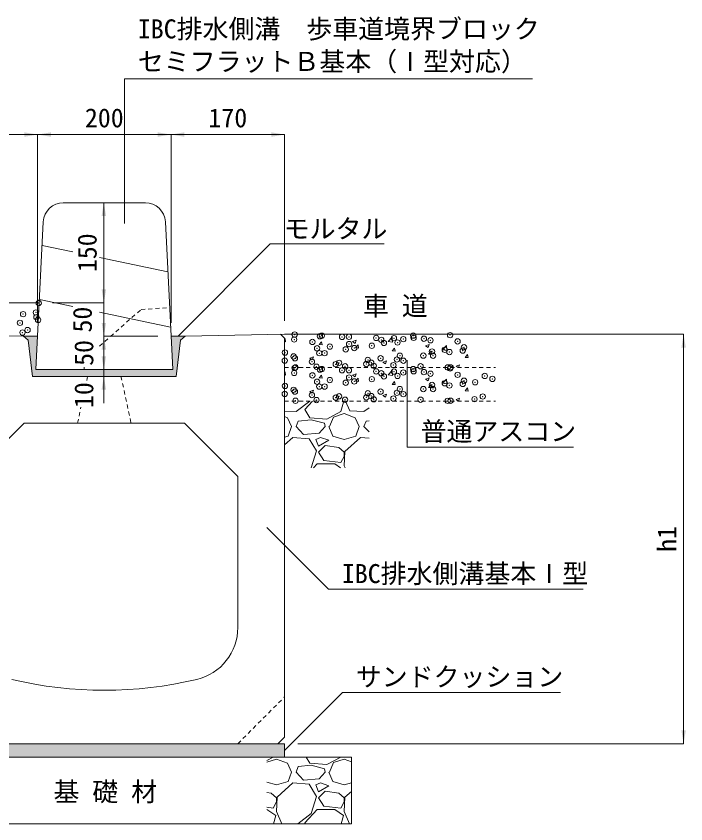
# Model space of a CAD drawing. Units: millimetres at full size; some dimension numbers follow another scale. Extents: x 6872 to 78201, y -34623 to -7860.
# Drawn here: x 22665 to 23668, y -13638 to -12429 of the extents above; entities that cross this region are included whole.
import ezdxf
from ezdxf.enums import TextEntityAlignment as Align

# ---------------------------------------------------------------- set-up
doc = ezdxf.new("R2010")
doc.units = ezdxf.units.MM
doc.header["$LTSCALE"] = 16
doc.header["$PDMODE"] = 32
doc.header["$PDSIZE"] = 8
doc.linetypes.add('USER1', pattern=[0.675, 0.375, -0.3])
for name, color, linetype, lineweight in [('0_2', 7, 'Continuous', 20), ('寸法引出', 7, 'Continuous', 9), ('寸法線', 7, 'Continuous', 9), ('本体', 7, 'USER1', 9), ('ﾊｯﾁﾝｸﾞ', 7, 'Continuous', 5)]:
    doc.layers.add(name, color=color, linetype=linetype, lineweight=lineweight)
doc.styles.add('ＭＳ ゴシック', font='')
doc.styles.get('ＭＳ ゴシック').set_extended_font_data('MS Gothic')

# ---------------------------------------------------------------- blocks, each defined once
blk = doc.blocks.new('filled_arrow')
at = {"color": 0, "linetype": 'Continuous', "lineweight": -2}
blk.add_solid([(7.5, 1.25), (0, 0), (7.5, -1.25)], dxfattribs=at)

msp = doc.modelspace()

# ---------------------------------------------------------------- hatches: boundary and pattern name
at = {"layer": 'ﾊｯﾁﾝｸﾞ'}
for points in [[(22696.77, -12908.27), (22675.76, -12908.27), (22682.51, -12914.34), (22689.26, -12968.39), (22904.26, -12968.39), (22911.02, -12914.34), (22917.76, -12908.27), (22896.76, -12908.39), (22899.26, -12958.39), (22694.26, -12958.39)], [(23066.76, -13538.39), (23066.76, -13518.39), (22536.76, -13518.39), (22526.76, -13518.39), (22526.76, -13538.39)]]:
    msp.add_hatch(color=8, dxfattribs=at).paths.add_polyline_path(points)

# ---------------------------------------------------------------- linework, layer by layer
at = {"layer": '0_2'}
for p, q in [((22735.3, -12708.39), (22858.23, -12708.39)), ((22694.26, -12958.39), (22705.34, -12736.89)), ((22899.26, -12958.39), (22888.19, -12736.89)), ((22699.26, -12858.39), (22338.58, -12858.39)), ((22532.76, -12905.5), (22675.76, -12908.27)), ((22682.51, -12914.34), (22675.76, -12908.27)), ((22675.76, -12908.27), (22696.77, -12908.27)), ((22682.51, -12914.34), (22689.26, -12968.39)), ((22917.76, -12908.27), (22896.76, -12908.39)), ((22911.02, -12914.34), (22904.26, -12968.39)), ((22911.02, -12914.34), (22917.76, -12908.27)), ((23066.76, -12905.39), (22917.76, -12908.27)), ((23060.76, -12905.5), (23066.76, -12911.39)), ((23066.76, -12905.39), (23384.41, -12905.37)), ((23066.76, -12911.39), (23066.76, -13508.39)), ((22899.26, -12958.39), (22694.26, -12958.39)), ((22904.26, -12968.39), (22689.26, -12968.39)), ((22596.76, -13118.39), (22676.76, -13038.39)), ((22916.76, -13038.39), (22676.76, -13038.39)), ((22916.76, -13038.39), (22996.76, -13118.39)), ((22996.76, -13344.35), (22996.76, -13118.39)), ((23056.76, -13518.39), (23066.76, -13508.39)), ((23066.76, -13518.39), (23066.76, -13538.39)), ((22426.76, -13538.39), (23166.76, -13538.39)), ((23166.76, -13638.39), (23166.76, -13538.39)), ((22426.76, -13638.39), (23166.76, -13638.39))]:
    msp.add_line(p, q, dxfattribs=at)
at = {"layer": '0_2', "linetype": 'USER1'}
for p, q in [((23066.76, -12955.39), (23382.84, -12955.39)), ((23066.76, -13005.39), (23382.84, -13005.39))]:
    msp.add_line(p, q, dxfattribs=at)
at = {"layer": '0_2'}
for centre, radius, start, end in [((22735.3, -12738.39), 30, 90, 177.13751), ((22858.23, -12738.39), 30, 2.86236, 90), ((22916.76, -13344.35), 80, 283.34233, 0), ((22796.76, -12838.39), 600, 256.65762, 283.34237)]:
    msp.add_arc(centre, radius, start, end, dxfattribs=at)
at = {"layer": '寸法引出'}
for p, q in [((22526.76, -12606.41), (22696.77, -12606.41)), ((22696.77, -12888.27), (22696.77, -12606.41)), ((22696.77, -12606.41), (22896.76, -12606.41)), ((22696.77, -12888.27), (22696.77, -12606.41)), ((22896.76, -12888.27), (22896.76, -12606.41)), ((22896.76, -12606.41), (23066.76, -12606.41)), ((22896.76, -12888.27), (22896.76, -12606.41)), ((23066.76, -12885.39), (23066.76, -12606.41)), ((22796.08, -12708.39), (22796.08, -12858.39)), ((22838.23, -12708.39), (22796.08, -12708.39)), ((22796.08, -12818.39), (22796.08, -12948.39)), ((22719.26, -12858.39), (22796.08, -12858.39)), ((22719.26, -12858.39), (22796.08, -12858.39)), ((22796.08, -12868.39), (22796.08, -12978.39)), ((22876.76, -12908.39), (22796.08, -12908.39)), ((22876.76, -12908.39), (22796.08, -12908.39)), ((22796.08, -12918.39), (22796.08, -13008.39)), ((22879.26, -12958.39), (22796.08, -12958.39)), ((22879.26, -12958.39), (22796.08, -12958.39)), ((22879.26, -12968.39), (22796.08, -12968.39))]:
    msp.add_line(p, q, dxfattribs=at)
at = {"layer": '寸法線'}
for p, q in [((23086.73, -12905.39), (23664.44, -12905.39)), ((23664.44, -13518.39), (23664.44, -12905.39)), ((23086.76, -13518.39), (23664.44, -13518.39))]:
    msp.add_line(p, q, dxfattribs=at)
for points in [[(22826.94, -12739.38), (22826.94, -12522.84), (23438.11, -12522.84)], [(22907.26, -12908.33), (23045.41, -12770.18), (23216.02, -12770.18)], [(23250.39, -12944.19), (23250.39, -13074.24), (23499.42, -13074.24)], [(23040.07, -13194.64), (23132.55, -13287.13), (23513.77, -13287.13)], [(23066.76, -13528.39), (23153.39, -13441.76), (23480.24, -13441.76)]]:
    msp.add_lwpolyline(points, dxfattribs=at)
at = {"layer": '本体', "linetype": 'Continuous'}
for p, q in [((22749.52, -12782.11), (22703.56, -12772.43)), ((22891.95, -12812.11), (22789.73, -12790.58)), ((22749.52, -12863.94), (22699.51, -12853.43)), ((22896.08, -12894.74), (22789.73, -12872.39)), ((22526.76, -13518.39), (23066.76, -13518.39))]:
    msp.add_line(p, q, dxfattribs=at)
at = {"layer": '本体'}
for p, q in [((22851.76, -12868.39), (22894.61, -12865.39)), ((22789.61, -12923.23), (22851.76, -12868.39)), ((22766.76, -12958.39), (22766.76, -12954.43)), ((22770.46, -12974.47), (22771.76, -12968.39)), ((22821.76, -12968.39), (22836.76, -13038.39)), ((22756.76, -13038.39), (22761.82, -13014.77)), ((22996.76, -13518.39), (23066.76, -13448.39))]:
    msp.add_line(p, q, dxfattribs=at)
at = {"layer": 'ﾊｯﾁﾝｸﾞ'}
for p, q in [((23066.76, -12912.58), (23067.49, -12911.71)), ((23068.36, -12916.49), (23067.48, -12911.71)), ((23168.54, -12916.46), (23173.88, -12914.41)), ((23172.33, -12919.02), (23173.87, -12914.41)), ((23221.78, -12916.05), (23227.72, -12909.86)), ((23228.56, -12917.1), (23227.71, -12909.86)), ((23066.76, -12916.35), (23068.37, -12916.49)), ((23118.47, -12920.87), (23122.14, -12916.49)), ((23118.47, -12920.87), (23123.02, -12921.27)), ((23123.02, -12921.27), (23122.14, -12916.5)), ((23168.54, -12916.46), (23172.33, -12919.02)), ((23173.12, -12925.65), (23176.8, -12921.28)), ((23173.12, -12925.65), (23177.68, -12926.05)), ((23177.67, -12926.05), (23176.79, -12921.28)), ((23221.78, -12916.04), (23228.56, -12917.09)), ((23227.78, -12930.44), (23231.45, -12926.06)), ((23232.33, -12930.84), (23231.45, -12926.06)), ((23278.05, -12922.56), (23283.38, -12920.51)), ((23278.05, -12922.56), (23281.84, -12925.12)), ((23281.84, -12925.12), (23283.38, -12920.51)), ((23303.11, -12928.66), (23309.04, -12922.47)), ((23309.88, -12929.71), (23309.04, -12922.47)), ((23104.52, -12941.03), (23109.85, -12938.99)), ((23108.3, -12943.59), (23109.85, -12938.99)), ((23227.78, -12930.44), (23232.33, -12930.83)), ((23282.44, -12935.22), (23286.11, -12930.84)), ((23282.44, -12935.22), (23286.99, -12935.62)), ((23286.98, -12935.62), (23286.1, -12930.84)), ((23303.1, -12928.66), (23309.88, -12929.71)), ((23337.09, -12940), (23340.76, -12935.62)), ((23341.64, -12940.4), (23340.76, -12935.62)), ((23104.51, -12941.04), (23108.3, -12943.59)), ((23214.02, -12947.14), (23219.36, -12945.09)), ((23214.02, -12947.14), (23217.81, -12949.7)), ((23217.81, -12949.7), (23219.36, -12945.09)), ((23337.09, -12940), (23341.65, -12940.4)), ((23066.76, -12962.58), (23067.49, -12961.71)), ((23068.36, -12966.49), (23067.48, -12961.71)), ((23221.78, -12966.04), (23227.72, -12959.86)), ((23228.56, -12967.1), (23227.71, -12959.86)), ((23323.53, -12953.24), (23328.87, -12951.19)), ((23323.53, -12953.24), (23326.71, -12955.38)), ((23327.46, -12955.38), (23328.87, -12951.19)), ((23066.76, -12966.35), (23068.37, -12966.49)), ((23118.47, -12970.87), (23122.14, -12966.49)), ((23118.47, -12970.87), (23123.02, -12971.27)), ((23123.02, -12971.27), (23122.14, -12966.5)), ((23168.54, -12966.46), (23173.88, -12964.41)), ((23168.54, -12966.46), (23172.33, -12969.02)), ((23172.33, -12969.02), (23173.87, -12964.41)), ((23173.12, -12975.65), (23176.8, -12971.28)), ((23177.67, -12976.05), (23176.79, -12971.28)), ((23221.78, -12966.04), (23228.56, -12967.09)), ((23278.05, -12972.56), (23283.38, -12970.51)), ((23278.05, -12972.56), (23281.84, -12975.12)), ((23281.84, -12975.12), (23283.38, -12970.51)), ((23303.11, -12978.66), (23309.04, -12972.47)), ((23309.88, -12979.71), (23309.04, -12972.47)), ((23173.12, -12975.65), (23177.68, -12976.05)), ((23227.78, -12980.44), (23231.45, -12976.06)), ((23227.78, -12980.44), (23232.33, -12980.83)), ((23232.33, -12980.84), (23231.45, -12976.06)), ((23282.44, -12985.22), (23286.11, -12980.84)), ((23282.44, -12985.22), (23286.99, -12985.62)), ((23286.98, -12985.62), (23286.1, -12980.84)), ((23303.1, -12978.66), (23309.88, -12979.71)), ((23337.09, -12990), (23340.76, -12985.62)), ((23341.64, -12990.4), (23340.76, -12985.62)), ((23104.51, -12991.04), (23108.3, -12993.59)), ((23104.52, -12991.03), (23109.85, -12988.99)), ((23108.3, -12993.59), (23109.85, -12988.99)), ((23214.02, -12997.14), (23219.36, -12995.09)), ((23214.02, -12997.14), (23217.81, -12999.7)), ((23217.81, -12999.7), (23219.36, -12995.09)), ((23337.09, -12990), (23341.65, -12990.4)), ((23084.11, -13021.15), (23104.51, -13005.38)), ((23097.31, -13018.1), (23108.76, -13005.38)), ((23155.23, -13006.93), (23151.16, -13021.15)), ((23153, -13005.38), (23155.23, -13006.93)), ((23158.16, -13005.38), (23164.37, -13020.13)), ((23323.53, -13003.24), (23328.87, -13001.19)), ((23323.53, -13003.24), (23326.71, -13005.38)), ((23327.46, -13005.38), (23328.87, -13001.19)), ((23066.76, -13020.32), (23084.11, -13021.15)), ((23104.43, -13030.29), (23097.31, -13018.1)), ((23151.16, -13021.15), (23129.83, -13032.33)), ((23164.37, -13020.13), (23185.71, -13021.15)), ((23185.71, -13021.15), (23193.21, -13015.35)), ((23066.76, -13028.74), (23070.9, -13030.29)), ((23070.9, -13030.29), (23076.99, -13043.5)), ((23084.11, -13043.5), (23087.15, -13035.37)), ((23106.46, -13033.34), (23087.15, -13035.37)), ((23129.83, -13032.33), (23104.43, -13030.29)), ((23126.78, -13038.42), (23106.46, -13033.34)), ((23133.89, -13043.5), (23139.99, -13029.28)), ((23139.99, -13029.28), (23156.24, -13024.2)), ((23156.24, -13024.2), (23172.5, -13030.29)), ((23172.5, -13030.29), (23178.59, -13043.5)), ((23185.71, -13043.5), (23188.75, -13035.37)), ((23193.21, -13034.9), (23188.75, -13035.37)), ((23071.91, -13057.73), (23076.99, -13043.5)), ((23095.28, -13055.69), (23084.11, -13043.5)), ((23127.79, -13043.5), (23118.65, -13053.66)), ((23127.79, -13043.5), (23126.78, -13038.42)), ((23132.87, -13043.5), (23138.97, -13057.73)), ((23173.51, -13057.73), (23178.59, -13043.5)), ((23193.21, -13051.69), (23185.71, -13043.5)), ((23066.76, -13059.24), (23071.91, -13057.73)), ((23079.03, -13059.76), (23066.76, -13070.95)), ((23103.41, -13061.79), (23079.03, -13059.76)), ((23118.65, -13053.66), (23095.28, -13055.69)), ((23120.68, -13059.76), (23113.57, -13062.81)), ((23132.87, -13063.82), (23120.68, -13059.76)), ((23138.97, -13057.73), (23156.24, -13062.81)), ((23156.24, -13062.81), (23173.51, -13057.73)), ((23180.63, -13059.76), (23157.26, -13081.09)), ((23193.21, -13060.81), (23180.63, -13059.76)), ((23114.59, -13080.08), (23103.41, -13061.79)), ((23113.57, -13062.81), (23117.63, -13072.97)), ((23117.63, -13072.97), (23132.87, -13063.82)), ((23127.79, -13071.95), (23117.63, -13082.11)), ((23148.11, -13075), (23127.79, -13071.95)), ((23106.49, -13105.39), (23114.59, -13080.08)), ((23117.63, -13082.11), (23125.76, -13094.3)), ((23156.24, -13082.11), (23148.11, -13075)), ((23157.26, -13081.09), (23156.24, -13102.43)), ((23156.24, -13088.21), (23156.24, -13082.11)), ((23125.76, -13094.3), (23151.16, -13097.35)), ((23151.16, -13097.35), (23156.24, -13088.21)), ((23110.19, -13105.39), (23115.6, -13099.38)), ((23115.6, -13099.38), (23142.02, -13099.38)), ((23142.02, -13099.38), (23150.7, -13105.39)), ((23156.24, -13102.43), (23157.49, -13105.39)), ((23049.56, -13538.55), (23040.24, -13543.43)), ((23040.24, -13546.1), (23054.64, -13541.6)), ((23049.61, -13538.39), (23049.56, -13538.55)), ((23054.64, -13541.6), (23070.9, -13547.7)), ((23080.58, -13538.39), (23084.11, -13538.55)), ((23084.11, -13538.55), (23084.32, -13538.39)), ((23104.43, -13547.7), (23098.99, -13538.39)), ((23151.16, -13538.55), (23129.83, -13549.73)), ((23139.99, -13546.68), (23156.24, -13541.6)), ((23151.21, -13538.39), (23151.16, -13538.55)), ((23156.24, -13541.6), (23166.76, -13545.55)), ((23070.9, -13547.7), (23076.99, -13560.91)), ((23084.11, -13560.91), (23087.15, -13552.78)), ((23106.46, -13550.75), (23087.15, -13552.78)), ((23129.83, -13549.73), (23104.43, -13547.7)), ((23126.78, -13555.83), (23106.46, -13550.75)), ((23133.89, -13560.91), (23139.99, -13546.68)), ((23071.91, -13575.13), (23076.99, -13560.91)), ((23095.28, -13573.1), (23084.11, -13560.91)), ((23127.79, -13560.91), (23118.65, -13571.07)), ((23127.79, -13560.91), (23126.78, -13555.83)), ((23132.87, -13560.91), (23138.97, -13575.13)), ((23040.24, -13575.97), (23054.64, -13580.21)), ((23054.64, -13580.21), (23071.91, -13575.13)), ((23079.03, -13577.16), (23055.66, -13598.5)), ((23103.41, -13579.19), (23079.03, -13577.16)), ((23118.65, -13571.07), (23095.28, -13573.1)), ((23114.59, -13597.48), (23103.41, -13579.19)), ((23120.68, -13577.16), (23113.57, -13580.21)), ((23132.87, -13581.23), (23120.68, -13577.16)), ((23138.97, -13575.13), (23156.24, -13580.21)), ((23156.24, -13580.21), (23166.76, -13577.11)), ((23046.51, -13592.4), (23040.24, -13591.46)), ((23113.57, -13580.21), (23117.63, -13590.37)), ((23117.63, -13590.37), (23132.87, -13581.23)), ((23127.79, -13589.35), (23117.63, -13599.51)), ((23148.11, -13592.4), (23127.79, -13589.35)), ((23166.76, -13589.82), (23157.26, -13598.5)), ((23054.64, -13599.51), (23046.51, -13592.4)), ((23055.66, -13598.5), (23054.64, -13619.83)), ((23054.64, -13605.61), (23054.64, -13599.51)), ((23106.46, -13622.88), (23114.59, -13597.48)), ((23117.63, -13599.51), (23125.76, -13611.71)), ((23156.24, -13599.51), (23148.11, -13592.4)), ((23157.26, -13598.5), (23156.24, -13619.83)), ((23156.24, -13605.61), (23156.24, -13599.51)), ((23040.24, -13613.63), (23049.56, -13614.75)), ((23049.56, -13614.75), (23054.64, -13605.61)), ((23125.76, -13611.71), (23151.16, -13614.75)), ((23151.16, -13614.75), (23156.24, -13605.61)), ((23040.24, -13616.79), (23040.42, -13616.79)), ((23040.42, -13616.79), (23053.63, -13625.93)), ((23053.63, -13625.93), (23050.07, -13638.39)), ((23054.64, -13619.83), (23062.45, -13638.39)), ((23086.39, -13638.39), (23106.46, -13622.88)), ((23097.31, -13637.11), (23115.6, -13616.79)), ((23115.6, -13616.79), (23142.02, -13616.79)), ((23142.02, -13616.79), (23155.23, -13625.93)), ((23155.23, -13625.93), (23151.67, -13638.39)), ((23156.24, -13619.83), (23164.05, -13638.39)), ((23098.06, -13638.39), (23097.31, -13637.11))]:
    msp.add_line(p, q, dxfattribs=at)
for p in [(22698.57, -12858.68), (22675.16, -12875.28), (22694.24, -12872.77), (22695.06, -12879.79), (22670.45, -12888.31), (22697.64, -12884.04), (22674.19, -12902.82), (22681.79, -12899.06), (23081.88, -12905.83), (23314.64, -12906.7), (23081.18, -12913.25), (23108.47, -12916.94), (23119.67, -12908.37), (23122.56, -12907.55), (23152.91, -12909.31), (23163.24, -12909.27), (23203.91, -12910.98), (23211.55, -12913.79), (23215.61, -12918.41), (23230.63, -12911.28), (23235.94, -12917.78), (23244.59, -12912.7), (23259.49, -12907.48), (23260.05, -12910.78), (23275.51, -12912.07), (23285.27, -12914.42), (23325.95, -12916.14), (23115.49, -12926.44), (23134.57, -12923.93), (23158.32, -12928.02), (23163.43, -12920.13), (23171.17, -12926.04), (23197.45, -12922.66), (23306.64, -12928.69), (23333.59, -12929.82), (23335.5, -12924.89), (23067.37, -12932.77), (23080.26, -12938.61), (23082.29, -12941.3), (23118.75, -12933.74), (23126.73, -12933.67), (23210.58, -12941.33), (23239.44, -12937.53), (23274.59, -12937.43), (23287.57, -12931.2), (23289.15, -12937.45), (23313.71, -12932.07), (23067.04, -12944.77), (23083.11, -12955), (23107.72, -12946.49), (23114.52, -12953.98), (23143.38, -12950.18), (23148.4, -12948.2), (23157.4, -12953.39), (23189.08, -12949.92), (23191.51, -12943.84), (23196.52, -12948.02), (23200.27, -12952.71), (23229.75, -12951.64), (23235.01, -12943.15), (23244.71, -12945.08), (23270.43, -12953.36), (23311.11, -12955.08), (23315.46, -12954.94), (23081.18, -12963.25), (23081.88, -12955.83), (23108.47, -12966.94), (23119.67, -12958.37), (23122.56, -12957.55), (23152.91, -12959.31), (23163.24, -12959.27), (23203.91, -12960.98), (23211.55, -12963.79), (23230.63, -12961.28), (23244.59, -12962.7), (23259.49, -12957.48), (23260.05, -12960.78), (23275.51, -12962.07), (23285.27, -12964.42), (23314.64, -12956.7), (23325.95, -12966.14), (23115.49, -12976.44), (23134.57, -12973.93), (23158.32, -12978.02), (23163.43, -12970.13), (23171.17, -12976.04), (23197.45, -12972.66), (23215.61, -12968.41), (23235.94, -12967.78), (23306.64, -12978.69), (23335.5, -12974.89), (23352.2, -12977.19), (23366.62, -12967.86), (23378.03, -12972.19), (23067.37, -12982.77), (23080.26, -12988.61), (23082.29, -12991.3), (23118.75, -12983.73), (23126.73, -12983.67), (23210.58, -12991.33), (23239.44, -12987.53), (23274.59, -12987.43), (23287.57, -12981.2), (23289.15, -12987.45), (23313.71, -12982.07), (23333.59, -12979.82), (23067.04, -12994.77), (23107.72, -12996.49), (23143.38, -13000.18), (23148.4, -12998.2), (23157.4, -13003.39), (23189.08, -12999.92), (23191.51, -12993.84), (23196.52, -12998.02), (23200.27, -13002.71), (23229.75, -13001.64), (23235.01, -12993.14), (23244.71, -12995.08), (23270.43, -13003.36), (23351.27, -13002.55), (23363.58, -12998.61), (23083.11, -13005), (23114.52, -13003.98), (23311.11, -13005.08), (23315.46, -13004.94)]:
    msp.add_point(p, dxfattribs=at)

# ---------------------------------------------------------------- block references
at = {"layer": '寸法引出', "xscale": 2.67, "yscale": 2.67}
for p, rotation in [((22696.77, -12606.41), 180), ((22896.76, -12606.41), 180), ((23066.76, -12606.41), 180), ((22796.08, -12708.39), 270), ((22796.08, -12858.39), 90), ((22796.08, -12858.39), 90), ((22796.08, -12908.39), 90), ((22796.08, -12908.39), 270), ((22796.08, -12958.39), 90), ((22796.08, -12968.39), 270)]:
    msp.add_blockref('filled_arrow', p, dxfattribs=dict(at, rotation=rotation))
for p in [(22696.77, -12606.41), (22896.76, -12606.41)]:
    msp.add_blockref('filled_arrow', p, dxfattribs=at)
at = {"layer": '寸法線'}
for p, xscale, yscale, rotation in [((22826.94, -12739.38), 0.133, 0.133, 90), ((22907.26, -12908.33), 0.133, 0.133, 45), ((23664.44, -12905.39), 2.67, 2.67, 270), ((23250.39, -12944.19), 0.133, 0.133, 270), ((23040.07, -13194.64), 0.133, 0.133, 315), ((23664.44, -13518.39), 2.67, 2.67, 90), ((23066.76, -13528.39), 0.133, 0.133, 45)]:
    msp.add_blockref('filled_arrow', p, dxfattribs=dict(at, xscale=xscale, yscale=yscale, rotation=rotation))

# ---------------------------------------------------------------- texts
at = {"layer": '0_2', "style": 'ＭＳ ゴシック'}
for s, p in [('車 道', (23184.1, -12885.72)), ('基 礎 材', (22720.56, -13613.12))]:
    msp.add_text(s, height=28.48, dxfattribs=at).set_placement(p, align=Align.BOTTOM_LEFT)
at = {"layer": '寸法引出', "style": 'ＭＳ ゴシック'}
for s, p in [('200', (22796.76, -12581.41)), ('170', (22981.76, -12581.41))]:
    msp.add_text(s, height=28.48, dxfattribs=at).set_placement(p, align=Align.MIDDLE_CENTER)
for s, p in [('150', (22771.08, -12783.39)), ('50', (22763.88, -12883.39)), ('50', (22766.08, -12933.39)), ('10', (22766.08, -12996.49))]:
    msp.add_text(s, height=28.48, rotation=90, dxfattribs=at).set_placement(p, align=Align.MIDDLE_CENTER)
at = {"layer": '寸法線', "style": 'ＭＳ ゴシック'}
for s, p in [('IBC排水側溝\u3000歩車道境界ブロック', (22846.94, -12470.97)), ('セミフラットＢ基本（Ⅰ型対応）', (22846.94, -12519.72))]:
    msp.add_text(s, height=28.48, dxfattribs=at).set_placement(p, align=Align.BOTTOM_LEFT)
for s, p in [('モルタル', (23065.41, -12733.12)), ('普通アスコン', (23270.39, -13036.56)), ('IBC排水側溝基本Ⅰ型', (23152.55, -13249.45)), ('サンドクッション', (23173.39, -13403.94))]:
    msp.add_text(s, height=28.48, dxfattribs=at).set_placement(p, align=Align.TOP_LEFT)
msp.add_text('h1', height=28.48, rotation=90, dxfattribs=at).set_placement((23639.44, -13211.89), align=Align.MIDDLE_CENTER)

doc.saveas('drawing.dxf')
